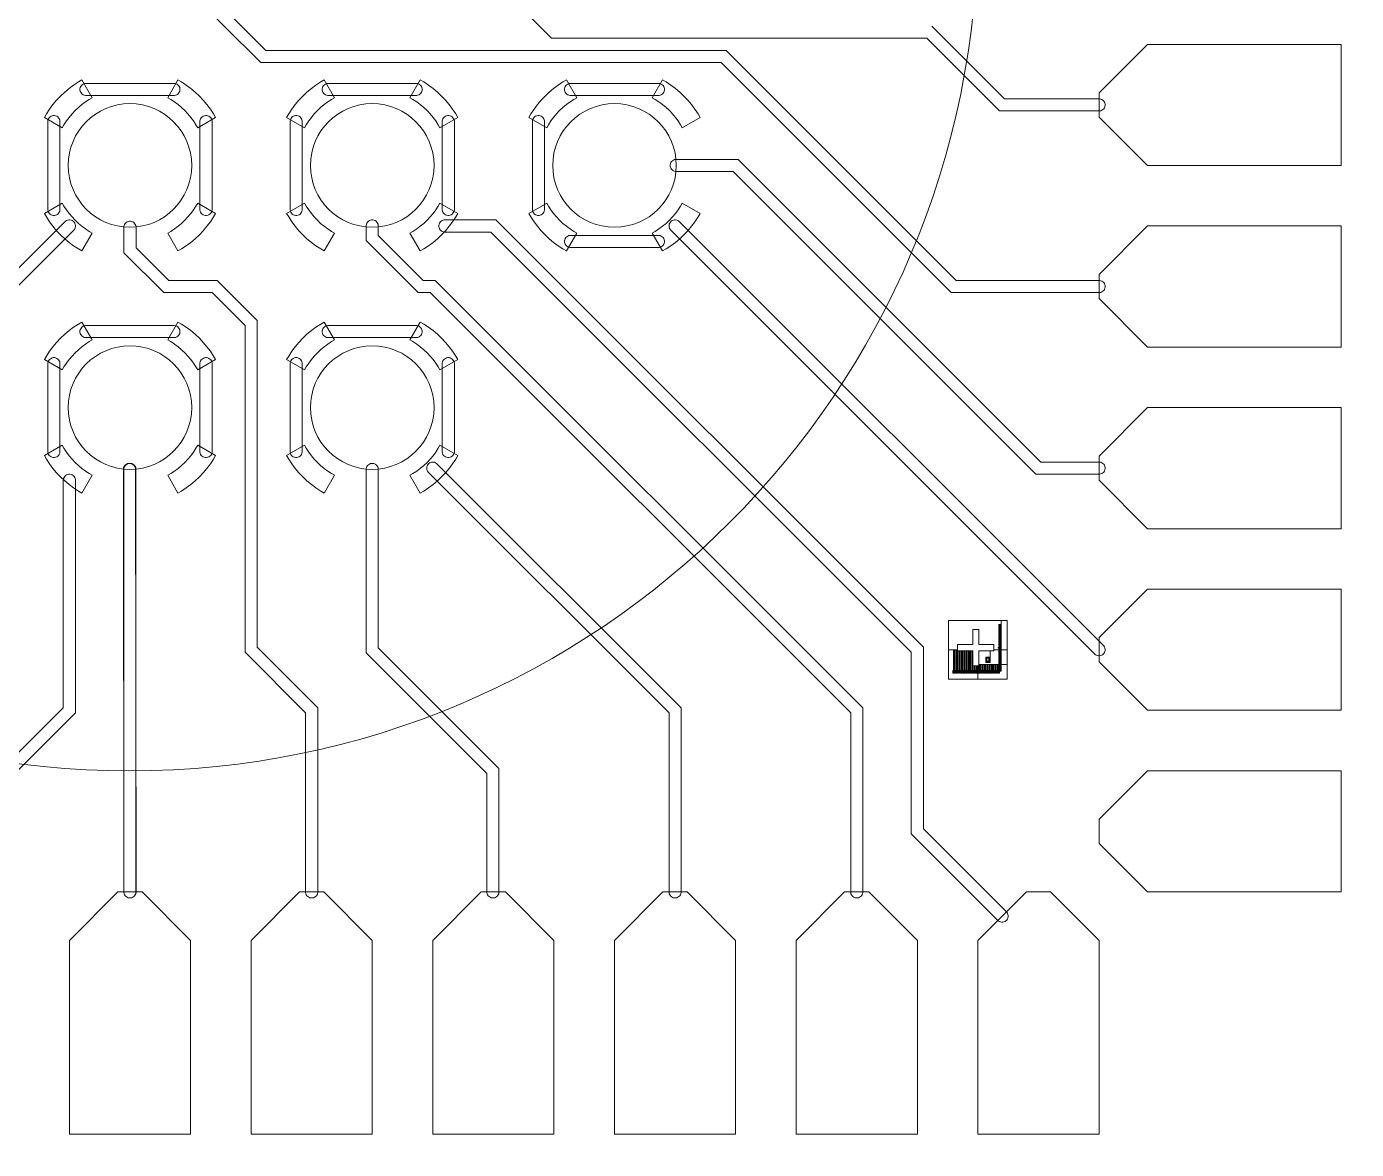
# Model space of a CAD drawing. Extents: x -17000 to 83000, y -71302 to 39000.
# Drawn here: x 10147 to 21125, y -32126 to -22853 of the extents above; entities that cross this region are included whole.
import ezdxf

# ---------------------------------------------------------------- set-up
doc = ezdxf.new("R2010")
doc.units = 0
doc.layers.get('0').update_dxf_attribs({"lineweight": 25, "true_color": 0xffffff})
for name, color, linetype, lineweight, true_color in [('Alighners', 3, 'Continuous', 5, 0x00ff00), ('Boundaries', 6, 'Continuous', 5, 0xff00ff), ('Central Electrodes', 5, 'Continuous', 5, 0x0000ff), ('Connectors', 4, 'Continuous', 5, 0x00ffff), ('Reference Electrodes', 30, 'Continuous', 5, 0xff7f00)]:
    doc.layers.add(name, color=color, linetype=linetype, lineweight=lineweight, true_color=true_color)

# ---------------------------------------------------------------- blocks, each defined once
blk = doc.blocks.new('BIG_photolith_alignment1')
at = {"layer": 'Alighners'}
for points in [[(-225, -17.5), (-225, 225), (210, 225), (210, 190), (190, 190), (190, 185), (210, 185), (210, 180.5), (190, 180.5), (190, 175.5), (210, 175.5), (210, 171), (190, 171), (190, 166), (210, 166), (210, 161.5), (190, 161.5), (190, 156.5), (210, 156.5), (210, 152), (190, 152), (190, 147), (210, 147), (210, 142.5), (190, 142.5), (190, 137.5), (210, 137.5), (210, 133), (190, 133), (190, 128), (210, 128), (210, 123.5), (190, 123.5), (190, 118.5), (210, 118.5), (210, 114), (190, 114), (190, 109), (210, 109), (210, 104.5), (190, 104.5), (190, 99.5), (210, 99.5), (210, 95), (190, 95), (190, 90), (210, 90), (210, 85.5), (190, 85.5), (190, 80.5), (210, 80.5), (210, 76), (190, 76), (190, 71), (210, 71), (210, 66.5), (190, 66.5), (190, 61.5), (210, 61.5), (210, 57), (190, 57), (190, 52), (210, 52), (210, 47.5), (190, 47.5), (190, 42.5), (210, 42.5), (210, 38), (190, 38), (190, 33), (210, 33), (210, 28.5), (190, 28.5), (190, 23.5), (210, 23.5), (210, 19), (190, 19), (190, 14), (210, 14), (210, 9.5), (190, 9.5), (190, 4.5), (210, 4.5), (210, 0), (185, 0), (185, -5), (210, -5), (210, -9.5), (190, -9.5), (190, -14.5), (210, -14.5), (210, 225), (260, 225), (260, -17.5), (150, -17.5), (150, 25), (25, 25), (25, 150), (-25, 150), (-25, 25), (-150, 25), (-150, -17.5)], [(-225, -260), (-225, -17.5), (-185, -17.5), (-185, -190), (-190, -190), (-190, -210), (-185, -210), (-185, -17.5), (-175.5, -17.5), (-175.5, -190), (-180.5, -190), (-180.5, -210), (-175.5, -210), (-175.5, -17.5), (-166, -17.5), (-166, -190), (-171, -190), (-171, -210), (-166, -210), (-166, -17.5), (-156.5, -17.5), (-156.5, -190), (-161.5, -190), (-161.5, -210), (-156.5, -210), (-156.5, -17.5), (-150, -17.5), (-150, -25), (-147, -25), (-147, -190), (-152, -190), (-152, -210), (-147, -210), (-147, -25), (-137.5, -25), (-137.5, -190), (-142.5, -190), (-142.5, -210), (-137.5, -210), (-137.5, -25), (-128, -25), (-128, -190), (-133, -190), (-133, -210), (-128, -210), (-128, -25), (-118.5, -25), (-118.5, -190), (-123.5, -190), (-123.5, -210), (-118.5, -210), (-118.5, -25), (-109, -25), (-109, -190), (-114, -190), (-114, -210), (-109, -210), (-109, -25), (-99.5, -25), (-99.5, -190), (-104.5, -190), (-104.5, -210), (-99.5, -210), (-99.5, -25), (-90, -25), (-90, -190), (-95, -190), (-95, -210), (-90, -210), (-90, -25), (-80.5, -25), (-80.5, -190), (-85.5, -190), (-85.5, -210), (-80.5, -210), (-80.5, -25), (-71, -25), (-71, -190), (-76, -190), (-76, -210), (-71, -210), (-71, -25), (-61.5, -25), (-61.5, -190), (-66.5, -190), (-66.5, -210), (-61.5, -210), (-61.5, -25), (-52, -25), (-52, -190), (-57, -190), (-57, -210), (-52, -210), (-52, -25), (-42.5, -25), (-42.5, -190), (-47.5, -190), (-47.5, -210), (-42.5, -210), (-42.5, -25), (-33, -25), (-33, -190), (-38, -190), (-38, -210), (-33, -210), (-33, -25), (-25, -25), (-25, -150), (-23.5, -150), (-23.5, -190), (-28.5, -190), (-28.5, -210), (-23.5, -210), (-23.5, -150), (-14, -150), (-14, -190), (-19, -190), (-19, -210), (-14, -210), (-14, -150), (-4.5, -150), (-4.5, -190), (-9.5, -190), (-9.5, -210), (-4.5, -210), (-4.5, -150), (5, -150), (5, -185), (0, -185), (0, -210), (5, -210), (5, -150), (14.5, -150), (14.5, -190), (9.5, -190), (9.5, -210), (14.5, -210), (14.5, -150), (17.5, -150), (17.5, -260)], [(25, -138.75), (25, -25), (117.5, -25), (117.5, -77.5), (82.5, -77.5), (82.5, -122.5), (117.5, -122.5), (117.5, -25), (150, -25), (150, -17.5), (210, -17.5), (210, -19), (190, -19), (190, -24), (210, -24), (210, -28.5), (190, -28.5), (190, -33.5), (210, -33.5), (210, -38), (190, -38), (190, -43), (210, -43), (210, -47.5), (190, -47.5), (190, -52.5), (210, -52.5), (210, -57), (190, -57), (190, -62), (210, -62), (210, -66.5), (190, -66.5), (190, -71.5), (210, -71.5), (210, -76), (190, -76), (190, -81), (210, -81), (210, -85.5), (190, -85.5), (190, -90.5), (210, -90.5), (210, -95), (190, -95), (190, -100), (210, -100), (210, -104.5), (190, -104.5), (190, -109.5), (210, -109.5), (210, -114), (190, -114), (190, -119), (210, -119), (210, -123.5), (190, -123.5), (190, -128.5), (210, -128.5), (210, -133), (190, -133), (190, -138), (210, -138), (210, -17.5), (260, -17.5), (260, -138.75)], [(92.5, -117.5), (92.5, -110), (95, -112.5), (105, -112.5), (107.5, -110), (107.5, -90), (105, -87.5), (95, -87.5), (92.5, -90), (92.5, -117.5), (87.5, -112.5), (87.5, -87.5), (92.5, -82.5), (107.5, -82.5), (112.5, -87.5), (112.5, -112.5), (107.5, -117.5)], [(17.5, -260), (17.5, -150), (24, -150), (24, -190), (19, -190), (19, -210), (24, -210), (24, -150), (25, -150), (25, -138.75), (33.5, -138.75), (33.5, -190), (28.5, -190), (28.5, -210), (33.5, -210), (33.5, -138.75), (43, -138.75), (43, -190), (38, -190), (38, -210), (43, -210), (43, -138.75), (52.5, -138.75), (52.5, -190), (47.5, -190), (47.5, -210), (52.5, -210), (52.5, -138.75), (62, -138.75), (62, -190), (57, -190), (57, -210), (62, -210), (62, -138.75), (71.5, -138.75), (71.5, -190), (66.5, -190), (66.5, -210), (71.5, -210), (71.5, -138.75), (81, -138.75), (81, -190), (76, -190), (76, -210), (81, -210), (81, -138.75), (90.5, -138.75), (90.5, -190), (85.5, -190), (85.5, -210), (90.5, -210), (90.5, -138.75), (100, -138.75), (100, -190), (95, -190), (95, -210), (100, -210), (100, -138.75), (109.5, -138.75), (109.5, -190), (104.5, -190), (104.5, -210), (109.5, -210), (109.5, -138.75), (119, -138.75), (119, -190), (114, -190), (114, -210), (119, -210), (119, -138.75), (128.5, -138.75), (128.5, -190), (123.5, -190), (123.5, -210), (128.5, -210), (128.5, -138.75), (138, -138.75), (138, -190), (133, -190), (133, -210), (138, -210), (138, -138.75), (147.5, -138.75), (147.5, -190), (142.5, -190), (142.5, -210), (147.5, -210), (147.5, -138.75), (157, -138.75), (157, -190), (152, -190), (152, -210), (157, -210), (157, -138.75), (166.5, -138.75), (166.5, -190), (161.5, -190), (161.5, -210), (166.5, -210), (166.5, -138.75), (176, -138.75), (176, -190), (171, -190), (171, -210), (176, -210), (176, -138.75), (185.5, -138.75), (185.5, -190), (180.5, -190), (180.5, -210), (185.5, -210), (185.5, -138.75), (210, -138.75), (210, -142.5), (190, -142.5), (190, -147.5), (210, -147.5), (210, -152), (190, -152), (190, -157), (210, -157), (210, -161.5), (190, -161.5), (190, -166.5), (210, -166.5), (210, -171), (190, -171), (190, -176), (210, -176), (210, -180.5), (190, -180.5), (190, -185.5), (210, -185.5), (210, -190), (190, -190), (190, -210), (195, -210), (195, -195), (210, -195), (210, -138.75), (260, -138.75), (260, -260)]]:
    blk.add_lwpolyline(points, close=True, dxfattribs=at)

msp = doc.modelspace()

# ---------------------------------------------------------------- linework, layer by layer
at = {"layer": 'Boundaries'}
for centre, radius in [((33000, -11000), 50000), ((33000, -11000), 47500), ((11000, -22000), 7000)]:
    msp.add_circle(centre, radius, dxfattribs=at)
at = {"layer": 'Central Electrodes'}
for points in [[(19400, -24000), (19000, -23600), (19000, -23400), (19400, -23000), (21000, -23000), (21000, -24000)], [(19400, -25500), (19000, -25100), (19000, -24900), (19400, -24500), (21000, -24500), (21000, -25500)], [(19400, -27000), (19000, -26600), (19000, -26400), (19400, -26000), (21000, -26000), (21000, -27000)], [(19400, -28500), (19000, -28100), (19000, -27900), (19400, -27500), (21000, -27500), (21000, -28500)], [(19400, -30000), (19000, -29600), (19000, -29400), (19400, -29000), (21000, -29000), (21000, -30000)], [(10500, -32000), (10500, -30400), (10900, -30000), (11100, -30000), (11500, -30400), (11500, -32000)], [(12000, -32000), (12000, -30400), (12400, -30000), (12600, -30000), (13000, -30400), (13000, -32000)], [(13500, -32000), (13500, -30400), (13900, -30000), (14100, -30000), (14500, -30400), (14500, -32000)], [(15000, -32000), (15000, -30400), (15400, -30000), (15600, -30000), (16000, -30400), (16000, -32000)], [(16500, -32000), (16500, -30400), (16900, -30000), (17100, -30000), (17500, -30400), (17500, -32000)], [(18000, -32000), (18000, -30400), (18400, -30000), (18600, -30000), (19000, -30400), (19000, -32000)]]:
    msp.add_lwpolyline(points, close=True, dxfattribs=at)
for centre in [(11000, -24000), (13000, -24000), (15000, -24000), (11000, -26000), (13000, -26000)]:
    msp.add_circle(centre, 510.252, dxfattribs=at)
at = {"layer": 'Connectors'}
for points in [[(17620.71, -22850), (18220.71, -23450), (19004.925, -23450), (19014.584, -23451.921), (19023.684, -23455.691), (19031.873, -23461.162), (19038.838, -23468.127), (19044.309, -23476.316), (19048.079, -23485.416), (19050, -23495.075), (19050, -23504.925), (19048.079, -23514.584), (19044.309, -23523.684), (19038.838, -23531.873), (19031.873, -23538.838), (19023.684, -23544.309), (19014.584, -23548.079), (19004.925, -23550), (18179.29, -23550), (17579.29, -22950), (14479.29, -22950), (13579.29, -22050)], [(11531.873, -22461.163), (12120.71, -23050), (15920.71, -23050), (17820.71, -24950), (19004.925, -24950), (19014.584, -24951.921), (19023.684, -24955.691), (19031.873, -24961.162), (19038.838, -24968.127), (19044.309, -24976.316), (19048.079, -24985.416), (19050, -24995.075), (19050, -25004.925), (19048.079, -25014.584), (19044.309, -25023.684), (19038.838, -25031.873), (19031.873, -25038.838), (19023.684, -25044.309), (19014.584, -25048.079), (19004.925, -25050), (17779.29, -25050), (15879.29, -23150), (12079.29, -23150), (11461.163, -22531.873)], [(9951.078, -24978.212), (10468.127, -24461.163), (10476.316, -24455.691), (10485.416, -24451.922), (10495.076, -24450), (10504.925, -24450), (10514.585, -24451.922), (10523.684, -24455.691), (10531.873, -24461.162), (10538.838, -24468.127), (10544.309, -24476.316), (10548.078, -24485.415), (10550, -24495.075), (10550, -24504.924), (10548.078, -24514.584), (10544.309, -24523.684), (10538.837, -24531.873), (10051.062, -25019.648)], [(9450, -29479.29), (10450, -28479.29), (10450, -26595.075), (10451.921, -26585.416), (10455.691, -26576.316), (10461.162, -26568.127), (10468.127, -26561.162), (10476.316, -26555.691), (10485.416, -26551.921), (10495.075, -26550), (10504.925, -26550), (10514.584, -26551.921), (10523.684, -26555.691), (10531.873, -26561.162), (10538.838, -26568.127), (10544.309, -26576.316), (10548.079, -26585.416), (10550, -26595.075), (10550, -28520.71), (9550, -29520.71)]]:
    msp.add_lwpolyline(points, dxfattribs=at)
for points in [[(10632.575, -23422.132), (10622.916, -23420.211), (10613.816, -23416.441), (10605.627, -23410.97), (10598.662, -23404.005), (10593.191, -23395.816), (10589.421, -23386.716), (10587.5, -23377.057), (10587.5, -23367.207), (10589.421, -23357.548), (10593.191, -23348.448), (10598.662, -23340.259), (10605.627, -23333.294), (10613.816, -23327.823), (10622.916, -23324.053), (10632.575, -23322.132), (11367.425, -23322.132), (11377.084, -23324.053), (11386.184, -23327.823), (11394.373, -23333.294), (11401.338, -23340.259), (11406.809, -23348.448), (11410.579, -23357.548), (11412.5, -23367.207), (11412.5, -23377.057), (11410.579, -23386.716), (11406.809, -23395.816), (11401.338, -23404.005), (11394.373, -23410.97), (11386.184, -23416.441), (11377.084, -23420.211), (11367.425, -23422.132)], [(12632.575, -23422.132), (12622.916, -23420.211), (12613.816, -23416.441), (12605.627, -23410.97), (12598.662, -23404.005), (12593.191, -23395.816), (12589.421, -23386.716), (12587.5, -23377.057), (12587.5, -23367.207), (12589.421, -23357.548), (12593.191, -23348.448), (12598.662, -23340.259), (12605.627, -23333.294), (12613.816, -23327.823), (12622.916, -23324.053), (12632.575, -23322.132), (13367.425, -23322.132), (13377.084, -23324.053), (13386.184, -23327.823), (13394.373, -23333.294), (13401.338, -23340.259), (13406.809, -23348.448), (13410.579, -23357.548), (13412.5, -23367.207), (13412.5, -23377.057), (13410.579, -23386.716), (13406.809, -23395.816), (13401.338, -23404.005), (13394.373, -23410.97), (13386.184, -23416.441), (13377.084, -23420.211), (13367.425, -23422.132)], [(14632.575, -23422.132), (14622.916, -23420.211), (14613.816, -23416.441), (14605.627, -23410.97), (14598.662, -23404.005), (14593.191, -23395.816), (14589.421, -23386.716), (14587.5, -23377.057), (14587.5, -23367.207), (14589.421, -23357.548), (14593.191, -23348.448), (14598.662, -23340.259), (14605.627, -23333.294), (14613.816, -23327.823), (14622.916, -23324.053), (14632.575, -23322.132), (15367.425, -23322.132), (15377.084, -23324.053), (15386.184, -23327.823), (15394.373, -23333.294), (15401.338, -23340.259), (15406.809, -23348.448), (15410.579, -23357.548), (15412.5, -23367.207), (15412.5, -23377.057), (15410.579, -23386.716), (15406.809, -23395.816), (15401.338, -23404.005), (15394.373, -23410.97), (15386.184, -23416.441), (15377.084, -23420.211), (15367.425, -23422.132)], [(10367.207, -24412.5), (10357.548, -24410.579), (10348.448, -24406.809), (10340.259, -24401.338), (10333.294, -24394.373), (10327.823, -24386.184), (10324.053, -24377.084), (10322.132, -24367.425), (10322.132, -23632.575), (10324.053, -23622.916), (10327.823, -23613.816), (10333.294, -23605.627), (10340.259, -23598.662), (10348.448, -23593.191), (10357.548, -23589.421), (10367.207, -23587.5), (10377.057, -23587.5), (10386.716, -23589.421), (10395.816, -23593.191), (10404.005, -23598.662), (10410.97, -23605.627), (10416.441, -23613.816), (10420.211, -23622.916), (10422.132, -23632.575), (10422.132, -24367.425), (10420.211, -24377.084), (10416.441, -24386.184), (10410.97, -24394.373), (10404.005, -24401.338), (10395.816, -24406.809), (10386.716, -24410.579), (10377.057, -24412.5)], [(11622.943, -24412.5), (11613.284, -24410.579), (11604.184, -24406.809), (11595.995, -24401.338), (11589.03, -24394.373), (11583.559, -24386.184), (11579.789, -24377.084), (11577.868, -24367.425), (11577.868, -23632.575), (11579.789, -23622.916), (11583.559, -23613.816), (11589.03, -23605.627), (11595.995, -23598.662), (11604.184, -23593.191), (11613.284, -23589.421), (11622.943, -23587.5), (11632.793, -23587.5), (11642.452, -23589.421), (11651.552, -23593.191), (11659.741, -23598.662), (11666.706, -23605.627), (11672.177, -23613.816), (11675.947, -23622.916), (11677.868, -23632.575), (11677.868, -24367.425), (11675.947, -24377.084), (11672.177, -24386.184), (11666.706, -24394.373), (11659.741, -24401.338), (11651.552, -24406.809), (11642.452, -24410.579), (11632.793, -24412.5)], [(12367.207, -24412.5), (12357.548, -24410.579), (12348.448, -24406.809), (12340.259, -24401.338), (12333.294, -24394.373), (12327.823, -24386.184), (12324.053, -24377.084), (12322.132, -24367.425), (12322.132, -23632.575), (12324.053, -23622.916), (12327.823, -23613.816), (12333.294, -23605.627), (12340.259, -23598.662), (12348.448, -23593.191), (12357.548, -23589.421), (12367.207, -23587.5), (12377.057, -23587.5), (12386.716, -23589.421), (12395.816, -23593.191), (12404.005, -23598.662), (12410.97, -23605.627), (12416.441, -23613.816), (12420.211, -23622.916), (12422.132, -23632.575), (12422.132, -24367.425), (12420.211, -24377.084), (12416.441, -24386.184), (12410.97, -24394.373), (12404.005, -24401.338), (12395.816, -24406.809), (12386.716, -24410.579), (12377.057, -24412.5)], [(13622.943, -24412.5), (13613.284, -24410.579), (13604.184, -24406.809), (13595.995, -24401.338), (13589.03, -24394.373), (13583.559, -24386.184), (13579.789, -24377.084), (13577.868, -24367.425), (13577.868, -23632.575), (13579.789, -23622.916), (13583.559, -23613.816), (13589.03, -23605.627), (13595.995, -23598.662), (13604.184, -23593.191), (13613.284, -23589.421), (13622.943, -23587.5), (13632.793, -23587.5), (13642.452, -23589.421), (13651.552, -23593.191), (13659.741, -23598.662), (13666.706, -23605.627), (13672.177, -23613.816), (13675.947, -23622.916), (13677.868, -23632.575), (13677.868, -24367.425), (13675.947, -24377.084), (13672.177, -24386.184), (13666.706, -24394.373), (13659.741, -24401.338), (13651.552, -24406.809), (13642.452, -24410.579), (13632.793, -24412.5)], [(14367.207, -24412.5), (14357.548, -24410.579), (14348.448, -24406.809), (14340.259, -24401.338), (14333.294, -24394.373), (14327.823, -24386.184), (14324.053, -24377.084), (14322.132, -24367.425), (14322.132, -23632.575), (14324.053, -23622.916), (14327.823, -23613.816), (14333.294, -23605.627), (14340.259, -23598.662), (14348.448, -23593.191), (14357.548, -23589.421), (14367.207, -23587.5), (14377.057, -23587.5), (14386.716, -23589.421), (14395.816, -23593.191), (14404.005, -23598.662), (14410.97, -23605.627), (14416.441, -23613.816), (14420.211, -23622.916), (14422.132, -23632.575), (14422.132, -24367.425), (14420.211, -24377.084), (14416.441, -24386.184), (14410.97, -24394.373), (14404.005, -24401.338), (14395.816, -24406.809), (14386.716, -24410.579), (14377.057, -24412.5)], [(18479.361, -26550), (15979.29, -24049.929), (15505.327, -24049.929), (15495.668, -24048.008), (15486.568, -24044.238), (15478.379, -24038.767), (15471.414, -24031.802), (15465.943, -24023.613), (15462.173, -24014.513), (15460.252, -24004.854), (15460.252, -23995.004), (15462.173, -23985.345), (15465.943, -23976.245), (15471.414, -23968.056), (15478.379, -23961.091), (15486.568, -23955.62), (15495.668, -23951.85), (15505.327, -23949.929), (16020.71, -23949.929), (18520.781, -26450), (19004.925, -26450), (19014.584, -26451.921), (19023.684, -26455.691), (19031.873, -26461.162), (19038.838, -26468.127), (19044.309, -26476.316), (19048.079, -26485.416), (19050, -26495.075), (19050, -26504.925), (19048.079, -26514.584), (19044.309, -26523.684), (19038.838, -26531.873), (19031.873, -26538.838), (19023.684, -26544.309), (19014.584, -26548.079), (19004.925, -26550)], [(12495.075, -30050), (12485.416, -30048.079), (12476.316, -30044.309), (12468.127, -30038.838), (12461.162, -30031.873), (12455.691, -30023.684), (12451.921, -30014.584), (12450, -30004.925), (12450, -28520.71), (11950, -28020.71), (11950, -25320.71), (11679.29, -25050), (11279.29, -25050), (10950, -24720.71), (10950, -24505.36), (10951.921, -24495.701), (10955.691, -24486.601), (10961.162, -24478.412), (10968.127, -24471.447), (10976.316, -24465.976), (10985.416, -24462.206), (10995.075, -24460.285), (11004.925, -24460.285), (11014.584, -24462.206), (11023.684, -24465.976), (11031.873, -24471.447), (11038.838, -24478.412), (11044.309, -24486.601), (11048.079, -24495.701), (11050, -24505.36), (11050, -24679.29), (11320.71, -24950), (11720.71, -24950), (12050, -25279.29), (12050, -27979.29), (12550, -28479.29), (12550, -30004.925), (12548.079, -30014.584), (12544.309, -30023.684), (12538.838, -30031.873), (12531.873, -30038.838), (12523.684, -30044.309), (12514.584, -30048.079), (12504.925, -30050)], [(16995.075, -30050), (16985.416, -30048.079), (16976.316, -30044.309), (16968.127, -30038.838), (16961.162, -30031.873), (16955.691, -30023.684), (16951.921, -30014.584), (16950, -30004.925), (16950, -28520.71), (13479.29, -25050), (13379.29, -25050), (12950, -24620.71), (12950, -24495.075), (12951.921, -24485.416), (12955.691, -24476.316), (12961.162, -24468.127), (12968.127, -24461.162), (12976.316, -24455.691), (12985.416, -24451.921), (12995.075, -24450), (13004.925, -24450), (13014.584, -24451.921), (13023.684, -24455.691), (13031.873, -24461.162), (13038.838, -24468.127), (13044.309, -24476.316), (13048.079, -24485.416), (13050, -24495.075), (13050, -24579.29), (13420.71, -24950), (13520.71, -24950), (17050, -28479.29), (17050, -30004.925), (17048.079, -30014.584), (17044.309, -30023.684), (17038.838, -30031.873), (17031.873, -30038.838), (17023.684, -30044.309), (17014.584, -30048.079), (17004.925, -30050)], [(18195.076, -30250), (18185.416, -30248.078), (18176.316, -30244.309), (18168.127, -30238.837), (17450, -29520.71), (17450, -28020.71), (13979.29, -24550), (13595.075, -24550), (13585.416, -24548.079), (13576.316, -24544.309), (13568.127, -24538.838), (13561.162, -24531.873), (13555.691, -24523.684), (13551.921, -24514.584), (13550, -24504.925), (13550, -24495.075), (13551.921, -24485.416), (13555.691, -24476.316), (13561.162, -24468.127), (13568.127, -24461.162), (13576.316, -24455.691), (13585.416, -24451.921), (13595.075, -24450), (14020.71, -24450), (17550, -27979.29), (17550, -29479.29), (18238.837, -30168.127), (18244.309, -30176.316), (18248.078, -30185.416), (18250, -30195.076), (18250, -30204.925), (18248.078, -30214.585), (18244.309, -30223.684), (18238.838, -30231.873), (18231.873, -30238.838), (18223.684, -30244.309), (18214.585, -30248.078), (18204.925, -30250)], [(18995.076, -28050), (18985.416, -28048.078), (18976.316, -28044.309), (18968.127, -28038.837), (15461.163, -24531.873), (15455.691, -24523.684), (15451.922, -24514.584), (15450, -24504.924), (15450, -24495.075), (15451.922, -24485.415), (15455.691, -24476.316), (15461.162, -24468.127), (15468.127, -24461.162), (15476.316, -24455.691), (15485.415, -24451.922), (15495.075, -24450), (15504.924, -24450), (15514.584, -24451.922), (15523.684, -24455.691), (15531.873, -24461.163), (19038.837, -27968.127), (19044.309, -27976.316), (19048.078, -27985.416), (19050, -27995.076), (19050, -28004.925), (19048.078, -28014.585), (19044.309, -28023.684), (19038.838, -28031.873), (19031.873, -28038.838), (19023.684, -28044.309), (19014.585, -28048.078), (19004.925, -28050)], [(14632.575, -24677.868), (14622.916, -24675.947), (14613.816, -24672.177), (14605.627, -24666.706), (14598.662, -24659.741), (14593.191, -24651.552), (14589.421, -24642.452), (14587.5, -24632.793), (14587.5, -24622.943), (14589.421, -24613.284), (14593.191, -24604.184), (14598.662, -24595.995), (14605.627, -24589.03), (14613.816, -24583.559), (14622.916, -24579.789), (14632.575, -24577.868), (15367.425, -24577.868), (15377.084, -24579.789), (15386.184, -24583.559), (15394.373, -24589.03), (15401.338, -24595.995), (15406.809, -24604.184), (15410.579, -24613.284), (15412.5, -24622.943), (15412.5, -24632.793), (15410.579, -24642.452), (15406.809, -24651.552), (15401.338, -24659.741), (15394.373, -24666.706), (15386.184, -24672.177), (15377.084, -24675.947), (15367.425, -24677.868)], [(10632.575, -25422.132), (10622.916, -25420.211), (10613.816, -25416.441), (10605.627, -25410.97), (10598.662, -25404.005), (10593.191, -25395.816), (10589.421, -25386.716), (10587.5, -25377.057), (10587.5, -25367.207), (10589.421, -25357.548), (10593.191, -25348.448), (10598.662, -25340.259), (10605.627, -25333.294), (10613.816, -25327.823), (10622.916, -25324.053), (10632.575, -25322.132), (11367.425, -25322.132), (11377.084, -25324.053), (11386.184, -25327.823), (11394.373, -25333.294), (11401.338, -25340.259), (11406.809, -25348.448), (11410.579, -25357.548), (11412.5, -25367.207), (11412.5, -25377.057), (11410.579, -25386.716), (11406.809, -25395.816), (11401.338, -25404.005), (11394.373, -25410.97), (11386.184, -25416.441), (11377.084, -25420.211), (11367.425, -25422.132)], [(12632.575, -25422.132), (12622.916, -25420.211), (12613.816, -25416.441), (12605.627, -25410.97), (12598.662, -25404.005), (12593.191, -25395.816), (12589.421, -25386.716), (12587.5, -25377.057), (12587.5, -25367.207), (12589.421, -25357.548), (12593.191, -25348.448), (12598.662, -25340.259), (12605.627, -25333.294), (12613.816, -25327.823), (12622.916, -25324.053), (12632.575, -25322.132), (13367.425, -25322.132), (13377.084, -25324.053), (13386.184, -25327.823), (13394.373, -25333.294), (13401.338, -25340.259), (13406.809, -25348.448), (13410.579, -25357.548), (13412.5, -25367.207), (13412.5, -25377.057), (13410.579, -25386.716), (13406.809, -25395.816), (13401.338, -25404.005), (13394.373, -25410.97), (13386.184, -25416.441), (13377.084, -25420.211), (13367.425, -25422.132)], [(10367.207, -26412.5), (10357.548, -26410.579), (10348.448, -26406.809), (10340.259, -26401.338), (10333.294, -26394.373), (10327.823, -26386.184), (10324.053, -26377.084), (10322.132, -26367.425), (10322.132, -25632.575), (10324.053, -25622.916), (10327.823, -25613.816), (10333.294, -25605.627), (10340.259, -25598.662), (10348.448, -25593.191), (10357.548, -25589.421), (10367.207, -25587.5), (10377.057, -25587.5), (10386.716, -25589.421), (10395.816, -25593.191), (10404.005, -25598.662), (10410.97, -25605.627), (10416.441, -25613.816), (10420.211, -25622.916), (10422.132, -25632.575), (10422.132, -26367.425), (10420.211, -26377.084), (10416.441, -26386.184), (10410.97, -26394.373), (10404.005, -26401.338), (10395.816, -26406.809), (10386.716, -26410.579), (10377.057, -26412.5)], [(11622.943, -26412.5), (11613.284, -26410.579), (11604.184, -26406.809), (11595.995, -26401.338), (11589.03, -26394.373), (11583.559, -26386.184), (11579.789, -26377.084), (11577.868, -26367.425), (11577.868, -25632.575), (11579.789, -25622.916), (11583.559, -25613.816), (11589.03, -25605.627), (11595.995, -25598.662), (11604.184, -25593.191), (11613.284, -25589.421), (11622.943, -25587.5), (11632.793, -25587.5), (11642.452, -25589.421), (11651.552, -25593.191), (11659.741, -25598.662), (11666.706, -25605.627), (11672.177, -25613.816), (11675.947, -25622.916), (11677.868, -25632.575), (11677.868, -26367.425), (11675.947, -26377.084), (11672.177, -26386.184), (11666.706, -26394.373), (11659.741, -26401.338), (11651.552, -26406.809), (11642.452, -26410.579), (11632.793, -26412.5)], [(12367.207, -26412.5), (12357.548, -26410.579), (12348.448, -26406.809), (12340.259, -26401.338), (12333.294, -26394.373), (12327.823, -26386.184), (12324.053, -26377.084), (12322.132, -26367.425), (12322.132, -25632.575), (12324.053, -25622.916), (12327.823, -25613.816), (12333.294, -25605.627), (12340.259, -25598.662), (12348.448, -25593.191), (12357.548, -25589.421), (12367.207, -25587.5), (12377.057, -25587.5), (12386.716, -25589.421), (12395.816, -25593.191), (12404.005, -25598.662), (12410.97, -25605.627), (12416.441, -25613.816), (12420.211, -25622.916), (12422.132, -25632.575), (12422.132, -26367.425), (12420.211, -26377.084), (12416.441, -26386.184), (12410.97, -26394.373), (12404.005, -26401.338), (12395.816, -26406.809), (12386.716, -26410.579), (12377.057, -26412.5)], [(13622.943, -26412.5), (13613.284, -26410.579), (13604.184, -26406.809), (13595.995, -26401.338), (13589.03, -26394.373), (13583.559, -26386.184), (13579.789, -26377.084), (13577.868, -26367.425), (13577.868, -25632.575), (13579.789, -25622.916), (13583.559, -25613.816), (13589.03, -25605.627), (13595.995, -25598.662), (13604.184, -25593.191), (13613.284, -25589.421), (13622.943, -25587.5), (13632.793, -25587.5), (13642.452, -25589.421), (13651.552, -25593.191), (13659.741, -25598.662), (13666.706, -25605.627), (13672.177, -25613.816), (13675.947, -25622.916), (13677.868, -25632.575), (13677.868, -26367.425), (13675.947, -26377.084), (13672.177, -26386.184), (13666.706, -26394.373), (13659.741, -26401.338), (13651.552, -26406.809), (13642.452, -26410.579), (13632.793, -26412.5)], [(15495.075, -30050), (15485.416, -30048.079), (15476.316, -30044.309), (15468.127, -30038.838), (15461.162, -30031.873), (15455.691, -30023.684), (15451.921, -30014.584), (15450, -30004.925), (15450, -28520.71), (13461.163, -26531.873), (13455.691, -26523.684), (13451.922, -26514.584), (13450, -26504.924), (13450, -26495.075), (13451.922, -26485.415), (13455.691, -26476.316), (13461.162, -26468.127), (13468.127, -26461.162), (13476.316, -26455.691), (13485.415, -26451.922), (13495.075, -26450), (13504.924, -26450), (13514.584, -26451.922), (13523.684, -26455.691), (13531.873, -26461.163), (15550, -28479.29), (15550, -30004.925), (15548.079, -30014.584), (15544.309, -30023.684), (15538.838, -30031.873), (15531.873, -30038.838), (15523.684, -30044.309), (15514.584, -30048.079), (15504.925, -30050)], [(10995.137, -30049.733), (10985.474, -30047.823), (10976.37, -30044.065), (10968.174, -30038.604), (10961.202, -30031.648), (10955.72, -30023.465), (10951.939, -30014.37), (10950.006, -30004.713), (10945.723, -26505.389), (10947.633, -26495.726), (10951.391, -26486.622), (10956.852, -26478.426), (10963.808, -26471.454), (10971.991, -26465.972), (10981.086, -26462.191), (10990.743, -26460.258), (11000.592, -26460.246), (11010.255, -26462.156), (11019.359, -26465.914), (11027.555, -26471.375), (11034.527, -26478.331), (11040.009, -26486.514), (11043.79, -26495.609), (11045.723, -26505.266), (11050.006, -30004.59), (11048.096, -30014.253), (11044.338, -30023.357), (11038.877, -30031.553), (11031.921, -30038.525), (11023.738, -30044.007), (11014.643, -30047.788), (11004.986, -30049.721)], [(10994.973, -30050), (10985.314, -30048.079), (10976.214, -30044.309), (10968.025, -30038.838), (10961.06, -30031.873), (10955.589, -30023.684), (10951.819, -30014.584), (10949.898, -30004.925), (10949.898, -26505.327), (10951.819, -26495.668), (10955.589, -26486.568), (10961.06, -26478.379), (10968.025, -26471.414), (10976.214, -26465.943), (10985.314, -26462.173), (10994.973, -26460.252), (11004.823, -26460.252), (11014.482, -26462.173), (11023.582, -26465.943), (11031.771, -26471.414), (11038.736, -26478.379), (11044.207, -26486.568), (11047.977, -26495.668), (11049.898, -26505.327), (11049.898, -30004.925), (11047.977, -30014.584), (11044.207, -30023.684), (11038.736, -30031.873), (11031.771, -30038.838), (11023.582, -30044.309), (11014.482, -30048.079), (11004.823, -30050)], [(13991.328, -30050), (13981.669, -30048.079), (13972.569, -30044.309), (13964.38, -30038.838), (13957.415, -30031.873), (13951.944, -30023.684), (13948.174, -30014.584), (13946.253, -30004.925), (13946.253, -29020.71), (12950, -28024.457), (12950, -26505.327), (12951.921, -26495.668), (12955.691, -26486.568), (12961.162, -26478.379), (12968.127, -26471.414), (12976.316, -26465.943), (12985.416, -26462.173), (12995.075, -26460.252), (13004.925, -26460.252), (13014.584, -26462.173), (13023.684, -26465.943), (13031.873, -26471.414), (13038.838, -26478.379), (13044.309, -26486.568), (13048.079, -26495.668), (13050, -26505.327), (13050, -27983.037), (14046.253, -28979.29), (14046.253, -30004.925), (14044.332, -30014.584), (14040.562, -30023.684), (14035.091, -30031.873), (14028.126, -30038.838), (14019.937, -30044.309), (14010.837, -30048.079), (14001.178, -30050)]]:
    msp.add_lwpolyline(points, close=True, dxfattribs=at)
at = {"layer": 'Reference Electrodes'}
for points in [[(10440.743, -23688.66), (10293.52, -23603.66), (10310.303, -23574.589), (10336.206, -23535.206), (10364.354, -23497.398), (10394.654, -23461.287), (10427.001, -23427.001), (10461.287, -23394.654), (10497.398, -23364.354), (10535.206, -23336.207), (10574.589, -23310.303), (10603.66, -23293.52), (10688.66, -23440.743), (10663.873, -23455.055), (10632.757, -23475.521), (10602.879, -23497.763), (10574.351, -23521.701), (10547.26, -23547.26), (10521.701, -23574.351), (10497.763, -23602.879), (10475.52, -23632.757), (10455.055, -23663.873)], [(11559.257, -23688.66), (11544.945, -23663.873), (11524.479, -23632.757), (11502.237, -23602.879), (11478.299, -23574.351), (11452.74, -23547.26), (11425.649, -23521.701), (11397.121, -23497.763), (11367.243, -23475.521), (11336.127, -23455.055), (11311.34, -23440.743), (11396.34, -23293.52), (11425.411, -23310.303), (11464.794, -23336.207), (11502.602, -23364.354), (11538.713, -23394.654), (11572.999, -23427.001), (11605.346, -23461.287), (11635.646, -23497.398), (11663.793, -23535.206), (11689.697, -23574.589), (11706.48, -23603.66)], [(12440.743, -23688.66), (12293.52, -23603.66), (12310.303, -23574.589), (12336.207, -23535.206), (12364.354, -23497.398), (12394.654, -23461.287), (12427.001, -23427.001), (12461.287, -23394.654), (12497.398, -23364.354), (12535.206, -23336.207), (12574.589, -23310.303), (12603.66, -23293.52), (12688.66, -23440.743), (12663.873, -23455.055), (12632.757, -23475.521), (12602.879, -23497.763), (12574.351, -23521.701), (12547.26, -23547.26), (12521.701, -23574.351), (12497.763, -23602.879), (12475.521, -23632.757), (12455.055, -23663.873)], [(13559.257, -23688.66), (13544.945, -23663.873), (13524.479, -23632.757), (13502.237, -23602.879), (13478.299, -23574.351), (13452.74, -23547.26), (13425.649, -23521.701), (13397.121, -23497.763), (13367.243, -23475.521), (13336.127, -23455.055), (13311.34, -23440.743), (13396.34, -23293.52), (13425.411, -23310.303), (13464.794, -23336.207), (13502.602, -23364.354), (13538.713, -23394.654), (13572.999, -23427.001), (13605.346, -23461.287), (13635.646, -23497.398), (13663.793, -23535.206), (13689.697, -23574.589), (13706.48, -23603.66)], [(14440.743, -23688.66), (14293.52, -23603.66), (14310.303, -23574.589), (14336.207, -23535.206), (14364.354, -23497.398), (14394.654, -23461.287), (14427.001, -23427.001), (14461.287, -23394.654), (14497.398, -23364.354), (14535.206, -23336.207), (14574.589, -23310.303), (14603.66, -23293.52), (14688.66, -23440.743), (14663.873, -23455.055), (14632.757, -23475.521), (14602.879, -23497.763), (14574.351, -23521.701), (14547.26, -23547.26), (14521.701, -23574.351), (14497.763, -23602.879), (14475.521, -23632.757), (14455.055, -23663.873)], [(15559.257, -23688.66), (15544.945, -23663.873), (15524.479, -23632.757), (15502.237, -23602.879), (15478.299, -23574.351), (15452.74, -23547.26), (15425.649, -23521.701), (15397.121, -23497.763), (15367.243, -23475.521), (15336.127, -23455.055), (15311.34, -23440.743), (15396.34, -23293.52), (15425.411, -23310.303), (15464.794, -23336.207), (15502.602, -23364.354), (15538.713, -23394.654), (15572.999, -23427.001), (15605.346, -23461.287), (15635.646, -23497.398), (15663.793, -23535.206), (15689.697, -23574.589), (15706.48, -23603.66)], [(10603.66, -24706.48), (10574.589, -24689.697), (10535.206, -24663.793), (10497.398, -24635.646), (10461.287, -24605.346), (10427.001, -24572.999), (10394.654, -24538.713), (10364.354, -24502.602), (10336.206, -24464.794), (10310.303, -24425.411), (10293.52, -24396.34), (10440.743, -24311.34), (10455.055, -24336.127), (10475.52, -24367.243), (10497.763, -24397.121), (10521.701, -24425.649), (10547.26, -24452.74), (10574.351, -24478.299), (10602.879, -24502.237), (10632.757, -24524.479), (10663.873, -24544.945), (10688.66, -24559.257)], [(11396.34, -24706.48), (11311.34, -24559.257), (11336.127, -24544.945), (11367.243, -24524.479), (11397.121, -24502.237), (11425.649, -24478.299), (11452.74, -24452.74), (11478.299, -24425.649), (11502.237, -24397.121), (11524.479, -24367.243), (11544.945, -24336.127), (11559.257, -24311.34), (11706.48, -24396.34), (11689.697, -24425.411), (11663.793, -24464.794), (11635.646, -24502.602), (11605.346, -24538.713), (11572.999, -24572.999), (11538.713, -24605.346), (11502.602, -24635.646), (11464.794, -24663.793), (11425.411, -24689.697)], [(12603.66, -24706.48), (12574.589, -24689.697), (12535.206, -24663.793), (12497.398, -24635.646), (12461.287, -24605.346), (12427.001, -24572.999), (12394.654, -24538.713), (12364.354, -24502.602), (12336.207, -24464.794), (12310.303, -24425.411), (12293.52, -24396.34), (12440.743, -24311.34), (12455.055, -24336.127), (12475.521, -24367.243), (12497.763, -24397.121), (12521.701, -24425.649), (12547.26, -24452.74), (12574.351, -24478.299), (12602.879, -24502.237), (12632.757, -24524.479), (12663.873, -24544.945), (12688.66, -24559.257)], [(13396.34, -24706.48), (13311.34, -24559.257), (13336.127, -24544.945), (13367.243, -24524.479), (13397.121, -24502.237), (13425.649, -24478.299), (13452.74, -24452.74), (13478.299, -24425.649), (13502.237, -24397.121), (13524.479, -24367.243), (13544.945, -24336.127), (13559.257, -24311.34), (13706.48, -24396.34), (13689.697, -24425.411), (13663.793, -24464.794), (13635.646, -24502.602), (13605.346, -24538.713), (13572.999, -24572.999), (13538.713, -24605.346), (13502.602, -24635.646), (13464.794, -24663.793), (13425.411, -24689.697)], [(14603.66, -24706.48), (14574.589, -24689.697), (14535.206, -24663.793), (14497.398, -24635.646), (14461.287, -24605.346), (14427.001, -24572.999), (14394.654, -24538.713), (14364.354, -24502.602), (14336.207, -24464.794), (14310.303, -24425.411), (14293.52, -24396.34), (14440.743, -24311.34), (14455.055, -24336.127), (14475.521, -24367.243), (14497.763, -24397.121), (14521.701, -24425.649), (14547.26, -24452.74), (14574.351, -24478.299), (14602.879, -24502.237), (14632.757, -24524.479), (14663.873, -24544.945), (14688.66, -24559.257)], [(15396.34, -24706.48), (15311.34, -24559.257), (15336.127, -24544.945), (15367.243, -24524.479), (15397.121, -24502.237), (15425.649, -24478.299), (15452.74, -24452.74), (15478.299, -24425.649), (15502.237, -24397.121), (15524.479, -24367.243), (15544.945, -24336.127), (15559.257, -24311.34), (15706.48, -24396.34), (15689.697, -24425.411), (15663.793, -24464.794), (15635.646, -24502.602), (15605.346, -24538.713), (15572.999, -24572.999), (15538.713, -24605.346), (15502.602, -24635.646), (15464.794, -24663.793), (15425.411, -24689.697)], [(10440.743, -25688.66), (10293.52, -25603.66), (10310.303, -25574.589), (10336.206, -25535.206), (10364.354, -25497.398), (10394.654, -25461.287), (10427.001, -25427.001), (10461.287, -25394.654), (10497.398, -25364.354), (10535.206, -25336.207), (10574.589, -25310.303), (10603.66, -25293.52), (10688.66, -25440.743), (10663.873, -25455.055), (10632.757, -25475.521), (10602.879, -25497.763), (10574.351, -25521.701), (10547.26, -25547.26), (10521.701, -25574.351), (10497.763, -25602.879), (10475.52, -25632.757), (10455.055, -25663.873)], [(11559.257, -25688.66), (11544.945, -25663.873), (11524.479, -25632.757), (11502.237, -25602.879), (11478.299, -25574.351), (11452.74, -25547.26), (11425.649, -25521.701), (11397.121, -25497.763), (11367.243, -25475.521), (11336.127, -25455.055), (11311.34, -25440.743), (11396.34, -25293.52), (11425.411, -25310.303), (11464.794, -25336.207), (11502.602, -25364.354), (11538.713, -25394.654), (11572.999, -25427.001), (11605.346, -25461.287), (11635.646, -25497.398), (11663.793, -25535.206), (11689.697, -25574.589), (11706.48, -25603.66)], [(12440.743, -25688.66), (12293.52, -25603.66), (12310.303, -25574.589), (12336.207, -25535.206), (12364.354, -25497.398), (12394.654, -25461.287), (12427.001, -25427.001), (12461.287, -25394.654), (12497.398, -25364.354), (12535.206, -25336.207), (12574.589, -25310.303), (12603.66, -25293.52), (12688.66, -25440.743), (12663.873, -25455.055), (12632.757, -25475.521), (12602.879, -25497.763), (12574.351, -25521.701), (12547.26, -25547.26), (12521.701, -25574.351), (12497.763, -25602.879), (12475.521, -25632.757), (12455.055, -25663.873)], [(13559.257, -25688.66), (13544.945, -25663.873), (13524.479, -25632.757), (13502.237, -25602.879), (13478.299, -25574.351), (13452.74, -25547.26), (13425.649, -25521.701), (13397.121, -25497.763), (13367.243, -25475.521), (13336.127, -25455.055), (13311.34, -25440.743), (13396.34, -25293.52), (13425.411, -25310.303), (13464.794, -25336.207), (13502.602, -25364.354), (13538.713, -25394.654), (13572.999, -25427.001), (13605.346, -25461.287), (13635.646, -25497.398), (13663.793, -25535.206), (13689.697, -25574.589), (13706.48, -25603.66)], [(10603.66, -26706.48), (10574.589, -26689.697), (10535.206, -26663.793), (10497.398, -26635.646), (10461.287, -26605.346), (10427.001, -26572.999), (10394.654, -26538.713), (10364.354, -26502.602), (10336.206, -26464.794), (10310.303, -26425.411), (10293.52, -26396.34), (10440.743, -26311.34), (10455.055, -26336.127), (10475.52, -26367.243), (10497.763, -26397.121), (10521.701, -26425.649), (10547.26, -26452.74), (10574.351, -26478.299), (10602.879, -26502.237), (10632.757, -26524.479), (10663.873, -26544.945), (10688.66, -26559.257)], [(11396.34, -26706.48), (11311.34, -26559.257), (11336.127, -26544.945), (11367.243, -26524.479), (11397.121, -26502.237), (11425.649, -26478.299), (11452.74, -26452.74), (11478.299, -26425.649), (11502.237, -26397.121), (11524.479, -26367.243), (11544.945, -26336.127), (11559.257, -26311.34), (11706.48, -26396.34), (11689.697, -26425.411), (11663.793, -26464.794), (11635.646, -26502.602), (11605.346, -26538.713), (11572.999, -26572.999), (11538.713, -26605.346), (11502.602, -26635.646), (11464.794, -26663.793), (11425.411, -26689.697)], [(12603.66, -26706.48), (12574.589, -26689.697), (12535.206, -26663.793), (12497.398, -26635.646), (12461.287, -26605.346), (12427.001, -26572.999), (12394.654, -26538.713), (12364.354, -26502.602), (12336.207, -26464.794), (12310.303, -26425.411), (12293.52, -26396.34), (12440.743, -26311.34), (12455.055, -26336.127), (12475.521, -26367.243), (12497.763, -26397.121), (12521.701, -26425.649), (12547.26, -26452.74), (12574.351, -26478.299), (12602.879, -26502.237), (12632.757, -26524.479), (12663.873, -26544.945), (12688.66, -26559.257)], [(13396.34, -26706.48), (13311.34, -26559.257), (13336.127, -26544.945), (13367.243, -26524.479), (13397.121, -26502.237), (13425.649, -26478.299), (13452.74, -26452.74), (13478.299, -26425.649), (13502.237, -26397.121), (13524.479, -26367.243), (13544.945, -26336.127), (13559.257, -26311.34), (13706.48, -26396.34), (13689.697, -26425.411), (13663.793, -26464.794), (13635.646, -26502.602), (13605.346, -26538.713), (13572.999, -26572.999), (13538.713, -26605.346), (13502.602, -26635.646), (13464.794, -26663.793), (13425.411, -26689.697)]]:
    msp.add_lwpolyline(points, close=True, dxfattribs=at)

# ---------------------------------------------------------------- block references
msp.add_blockref('BIG_photolith_alignment1', (17982.5, -27982.5))

doc.saveas('drawing.dxf')
